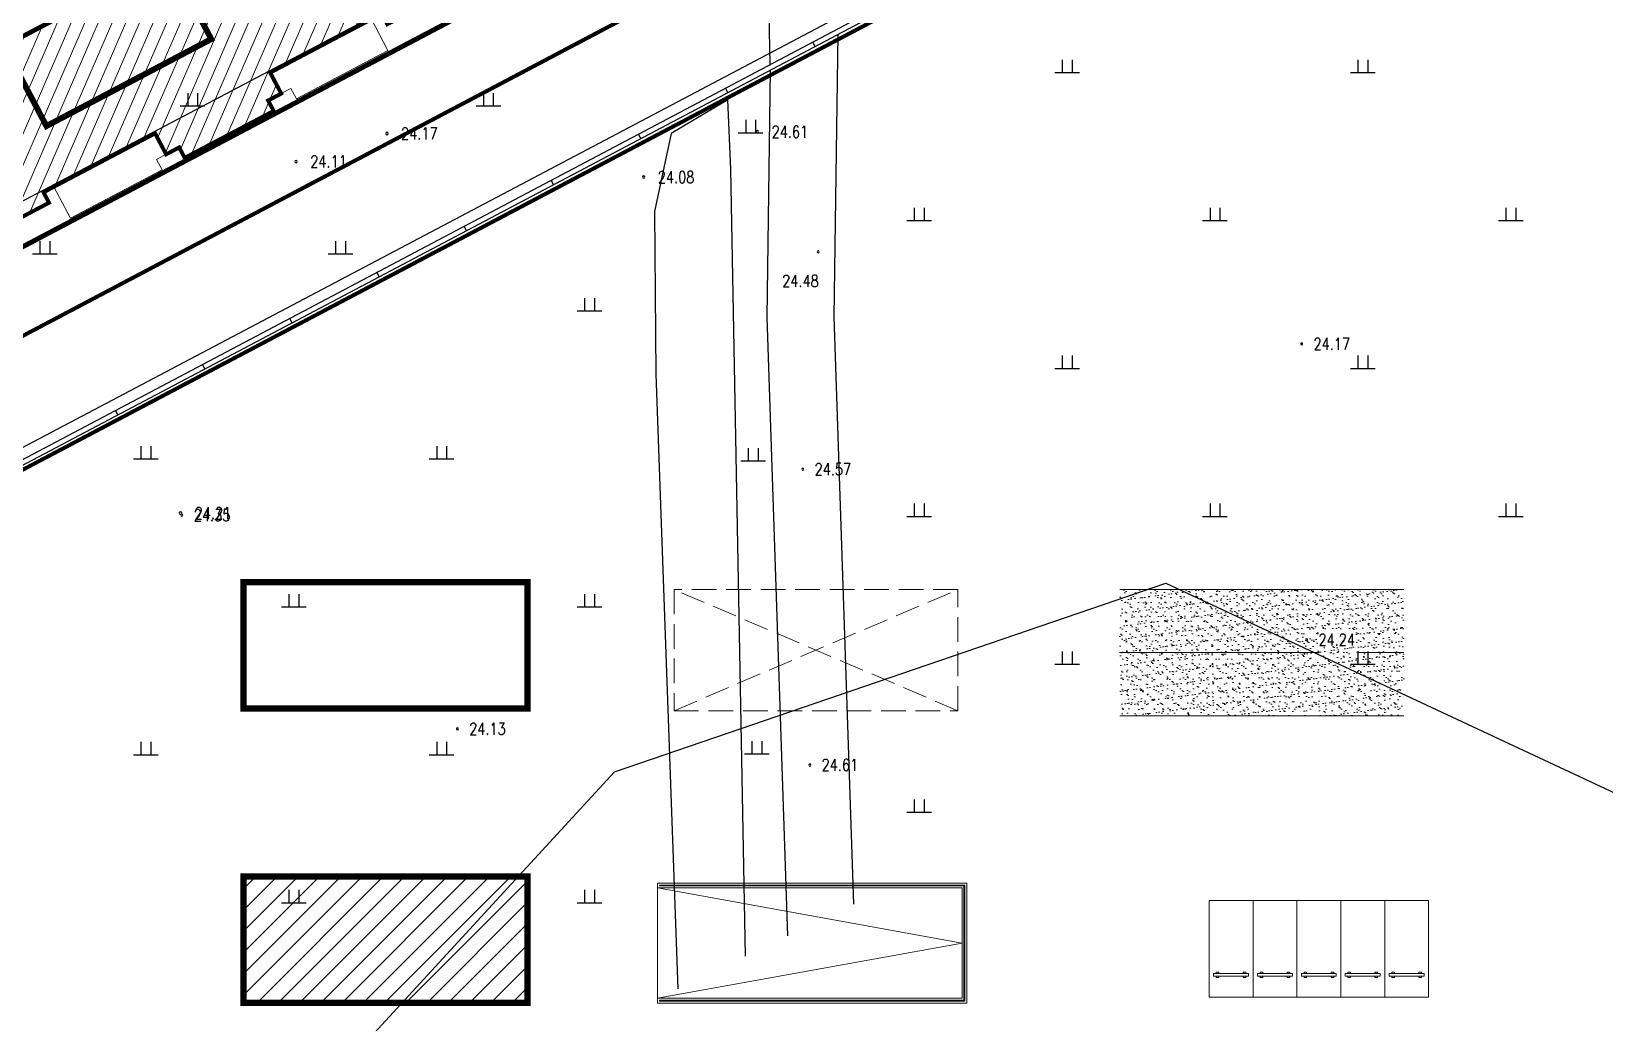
# Model space of a CAD drawing. Extents: x 39519617 to 39520126, y 3727912 to 3728254.
# Drawn here: x 39519972.2 to 39520052, y 3727971.1 to 3728021.4 of the extents above; entities that cross this region are included whole.
import ezdxf
from ezdxf.enums import TextEntityAlignment as Align
from ezdxf.xclip import XClip

# ---------------------------------------------------------------- set-up
doc = ezdxf.new("R2010")
doc.units = 0
doc.header["$LTSCALE"] = 1000
doc.header["$MEASUREMENT"] = 0
doc.header["$XCLIPFRAME"] = 2
for name, pattern in [('ACAD_ISO04W100', [30, 24, -3, 0, -3]), ('ACAD_ISO08W100', [36, 24, -3, 6, -3]), ('DASH', [0.35, 0.25, -0.1]), ('DASHED', [0.75, 0.5, -0.25]), ('DOTE', [2.4200000000000004, 2, -0.2, 0.02, -0.2]), ('X2', [10, 8, -2])]:
    doc.linetypes.add(name, pattern=pattern)
for name, color, linetype, lineweight in [('0-围墙', 144, 'ACAD_ISO08W100', 70), ('0-消防道路', 1, 'DASH', 20), ('302机动车', 252, 'Continuous', 0), ('ROAD', 4, 'Continuous', 18), ('主体定位轮廓', 226, 'Continuous', 18), ('平面-栏杆', 163, 'Continuous', 15), ('平面-看线', 148, 'Continuous', 15), ('新建消防登高面', 146, 'Continuous', 18)]:
    doc.layers.add(name, color=color, linetype=linetype, lineweight=lineweight)
for name, color, linetype in [('0地块辅助线', 62, 'Continuous'), ('ASSIST', 7, 'Continuous'), ('DOTE', 14, 'Continuous'), ('HS-A-停车位（标准）', 9, 'Continuous'), ('HS-A-地库轮廓', 5, 'Continuous'), ('RD-中线', 14, 'Continuous'), ('RD-侧石线', 5, 'Continuous'), ('RD-红线', 7, 'Continuous'), ('STAIR', 3, 'Continuous'), ('temp', 6, 'Continuous'), ('周边道路', 7, 'Continuous'), ('图则-建筑退让线', 1, 'DASHED'), ('金属', 26, 'Continuous')]:
    doc.layers.add(name, color=color, linetype=linetype)
doc.styles.add('HZ', font='rs.shx', dxfattribs={"width": 0.8, "bigfont": 'hztxt.shx'})
doc.linetypes.add('10421', pattern='A,2,[150,AAA.SHX,S=0.5,R=0,X=0,Y=0.5],1e-11', length=2.00000000001)
doc.linetypes.add('FENCELINE2', pattern='A,6.35,-2.54,[132,ltypeshp.shx,S=2.54,R=0,X=-2.54,Y=0],-2.54,25.4', length=36.83)

# ---------------------------------------------------------------- blocks, each defined once
blk = doc.blocks.new('wertjtjyjkyjhk')
at = {"layer": '图则-建筑退让线', "color": 10, "ltscale": 0.005, "const_width": 0.1999999999999999, "flags": 128}
blk.add_lwpolyline([(19.43882194161415, 193.2898440831341), (52.62277943640947, 215.0479787131771), (95.6516452357173, 237.928453642875), (143.6941418349743, 257.387340113055), (189.1112899407744, 270.2553613232449), (205.6731099411845, 123.6090105231851), (8.198406837880611, 19.42573262332007), (-63.05434995889664, 77.936457043048), (-82.90098946541548, 94.23394931294024), (-82.88128596544266, 94.2644423530437), (-82.6274893656373, 94.54704513307661), (-32.78882335871458, 150.0424632732756)], close=True, dxfattribs=at)
at = {"layer": '图则-建筑退让线', "color": 163, "ltscale": 0.005, "const_width": 0.2}
blk.add_lwpolyline([(8.924934037029743, 26.59286598442122), (199.2508245706558, 127.0065599116497), (184.1699164956808, 260.5404193173163), (146.2938575148582, 249.8090116726235), (99.0404100343585, 230.6697176122107), (56.70262688398361, 208.156723880209), (24.1979606449604, 186.8439885284752), (-27.2315161600709, 144.257535408251), (-72.70382408797741, 93.62406255817041), (8.924934037029743, 26.59286598768085)], dxfattribs=at)
blk = doc.blocks.new('用地路网图')
at = {"layer": '0地块辅助线', "color": 62, "ltscale": 2, "flags": 128}
blk.add_lwpolyline([(2168.110188759863, 1794.60511546256), (2263.450524754822, 1840.002182736527), (2304.128424674273, 1850.135767939966), (2319.77634999156, 1859.901801627595), (2331.691246367991, 1879.725921593141), (2338.264560103416, 1910.086969507392), (2360.441737301648, 1934.316168833524), (2431.343842051923, 1964.013811447192), (2450.291059851646, 1984.618427091744), (2478.254484675825, 1994.178840771783), (2509.874496929348, 1979.405124421697), (2533.933207079768, 1947.387937081978), (2560.245562516153, 1935.888298131526), (2679.343511477113, 1971.368070462253), (2853.036832928658, 2023.112030409276), (2940.077976547182, 2027.657648580614)], dxfattribs=at)
at = {"layer": 'RD-中线', "color": 252, "linetype": 'ACAD_ISO04W100', "ltscale": 4, "flags": 128}
blk.add_lwpolyline([(2069.37791056931, 1829.497543207835), (2130.38396268338, 1943.023520648945, -0.2461048066375835), (2514.707300305367, 2203.186082044151), (4875.050427228212, 2469.756065326277)], format="xyb", dxfattribs=at)
at = {"layer": 'RD-侧石线', "ltscale": 2, "flags": 128}
blk.add_lwpolyline([(2098.816822163761, 1856.816959091928), (2141.835275456309, 1936.869868421461, -0.2461048066375833), (2516.166206307709, 2190.268203220796), (2931.026640474796, 2237.121280530002)], format="xyb", dxfattribs=at)
at = {"layer": 'RD-红线', "ltscale": 2, "flags": 128}
blk.add_lwpolyline([(2102.879506394267, 1858.039496141486), (2144.477886095643, 1935.449794830754, -0.2461048066375833), (2516.502876922488, 2187.287154261488), (2929.416053943336, 2233.920314263552)], format="xyb", dxfattribs=at)
blk = doc.blocks.new('sdfgdfgdfgd')
at = {"layer": '周边道路'}
ref = blk.add_blockref('用地路网图', (39518268.28676257, 3727143.201930654), dxfattribs=at)
XClip(ref).set_block_clipping_path([(1831.3204261735082, 1551.0485816798173), (3146.308981910348, 2599.266237251926)])
blk = doc.blocks.new('dfdgsdgdadg')
at = {"layer": 'HS-A-地库轮廓', "linetype": 'DASH', "ltscale": 0.01, "const_width": 299.9999999999993}
blk.add_lwpolyline([(1582663.539604187, -889794.8996772766), (1582663.539604187, -894194.8870449066), (1592113.602920532, -894194.8870544434), (1592113.602615356, -892094.8872718811), (1595063.60269928, -892094.8872642517), (1595063.601417542, -884294.8864479065), (1602055.461746216, -884294.8864440918), (1602055.461746216, -856046.2204208374), (1594165.985099792, -856046.2204303741)], dxfattribs=at)
blk = doc.blocks.new('sdefsdf87dfg54f')
at = {"color": 250, "linetype": 'X2'}
for p, q in [((520646.1369740292, 3728025.719143893), (520644.6901082918, 3728096.486246647)), ((520645.9829845503, 3728012.90060083), (520646.1585826203, 3728025.447827551)), ((520647.0275763273, 3727981.541063071), (520645.9829845503, 3728012.90060083))]:
    blk.add_line(p, q, dxfattribs=at)
at = {"color": 250, "linetype": 'Continuous'}
for p, q in [((520464.7528778687, 3727929.915260547), (520662.5808299929, 3728034.404498851)), ((520464.7224872261, 3727929.616479125), (520662.8489356637, 3728034.263377919)), ((520649.3865724802, 3728012.933452955), (520649.5870537013, 3728027.258685559)), ((520648.4140465409, 3728026.639123848), (520648.2972869352, 3728026.860183105)), ((520643.9928614125, 3728024.30393177), (520643.8761018068, 3728024.524991027)), ((520639.5716762841, 3728021.968739692), (520639.4549166784, 3728022.189798948)), ((520635.1504911482, 3728019.633547613), (520635.03373155, 3728019.85460687)), ((520630.7293060198, 3728017.298355535), (520630.6125464141, 3728017.519414791)), ((520626.3081208915, 3728014.963163456), (520626.1913612857, 3728015.184222713)), ((520621.8869357631, 3728012.627971378), (520621.7701761574, 3728012.849030635)), ((520650.3785539791, 3727983.153320855), (520649.3865724802, 3728012.933452955)), ((520617.4657506272, 3728010.2927793), (520617.348991029, 3728010.513838557)), ((520613.0445654988, 3728007.957587222), (520612.9278058931, 3728008.178646478))]:
    blk.add_line(p, q, dxfattribs=at)
at = {"color": 250, "ltscale": 3}
blk.add_line((520662.3929077536, 3728033.748207841), (520464.9185981527, 3727929.565185111), dxfattribs=at)
at = {"color": 250}
for p, q in [((520660.9467977136, 3728025.959890835), (520660.9467977136, 3728025.309890835)), ((520661.4467977136, 3728025.959890835), (520661.4467977136, 3728025.309890835)), ((520675.9467977136, 3728025.959890835), (520675.9467977136, 3728025.309890835)), ((520676.4467977136, 3728025.959890835), (520676.4467977136, 3728025.309890835)), ((520660.5717977136, 3728025.309890835), (520661.8217977136, 3728025.309890835)), ((520675.5717977136, 3728025.309890835), (520676.8217977136, 3728025.309890835)), ((520616.596142374, 3728024.267307894), (520616.596142374, 3728023.617307894)), ((520617.096142374, 3728024.267307894), (520617.096142374, 3728023.617307894)), ((520631.596142374, 3728024.267307894), (520631.596142374, 3728023.617307894)), ((520632.096142374, 3728024.267307894), (520632.096142374, 3728023.617307894)), ((520616.221142374, 3728023.617307894), (520617.471142374, 3728023.617307894)), ((520631.221142374, 3728023.617307894), (520632.471142374, 3728023.617307894)), ((520644.8948480487, 3728022.910908901), (520644.8948480487, 3728022.260908901)), ((520645.3948480487, 3728022.910908901), (520645.3948480487, 3728022.260908901)), ((520644.5198480487, 3728022.260908901), (520645.7698480487, 3728022.260908901)), ((520653.4467977136, 3728018.459890835), (520653.4467977136, 3728017.809890835)), ((520653.9467977136, 3728018.459890835), (520653.9467977136, 3728017.809890835)), ((520668.4467977136, 3728018.459890835), (520668.4467977136, 3728017.809890835)), ((520668.9467977136, 3728018.459890835), (520668.9467977136, 3728017.809890835)), ((520683.4467977136, 3728018.459890835), (520683.4467977136, 3728017.809890835)), ((520683.9467977136, 3728018.459890835), (520683.9467977136, 3728017.809890835)), ((520653.0717977136, 3728017.809890835), (520654.3217977136, 3728017.809890835)), ((520668.0717977136, 3728017.809890835), (520669.3217977136, 3728017.809890835)), ((520683.0717977136, 3728017.809890835), (520684.3217977136, 3728017.809890835)), ((520608.721142374, 3728016.117307894), (520609.971142374, 3728016.117307894)), ((520609.096142374, 3728016.767307894), (520609.096142374, 3728016.117307894)), ((520609.596142374, 3728016.767307894), (520609.596142374, 3728016.117307894)), ((520623.721142374, 3728016.117307894), (520624.971142374, 3728016.117307894)), ((520624.096142374, 3728016.767307894), (520624.096142374, 3728016.117307894)), ((520624.596142374, 3728016.767307894), (520624.596142374, 3728016.117307894)), ((520636.7250849456, 3728013.872237828), (520636.7250849456, 3728013.222237828)), ((520637.2250849456, 3728013.872237828), (520637.2250849456, 3728013.222237828)), ((520636.3500849456, 3728013.222237828), (520637.6000849456, 3728013.222237828)), ((520660.9467977136, 3728010.959890835), (520660.9467977136, 3728010.309890835)), ((520661.4467977136, 3728010.959890835), (520661.4467977136, 3728010.309890835)), ((520675.9467977136, 3728010.959890835), (520675.9467977136, 3728010.309890835)), ((520676.4467977136, 3728010.959890835), (520676.4467977136, 3728010.309890835)), ((520660.5717977136, 3728010.309890835), (520661.8217977136, 3728010.309890835)), ((520675.5717977136, 3728010.309890835), (520676.8217977136, 3728010.309890835)), ((520613.8500849456, 3728005.722237828), (520615.1000849456, 3728005.722237828)), ((520614.2250849456, 3728006.372237828), (520614.2250849456, 3728005.722237828)), ((520614.7250849456, 3728006.372237828), (520614.7250849456, 3728005.722237828)), ((520628.8500849456, 3728005.722237828), (520630.1000849456, 3728005.722237828)), ((520629.2250849456, 3728006.372237828), (520629.2250849456, 3728005.722237828)), ((520629.7250849456, 3728006.372237828), (520629.7250849456, 3728005.722237828)), ((520645.0233740807, 3728006.273776789), (520645.0233740807, 3728005.623776789)), ((520645.5233740807, 3728006.273776789), (520645.5233740807, 3728005.623776789)), ((520644.6483740807, 3728005.623776789), (520645.8983740807, 3728005.623776789)), ((520653.4467977136, 3728003.459890835), (520653.4467977136, 3728002.809890835)), ((520653.9467977136, 3728003.459890835), (520653.9467977136, 3728002.809890835)), ((520668.4467977136, 3728003.459890835), (520668.4467977136, 3728002.809890835)), ((520668.9467977136, 3728003.459890835), (520668.9467977136, 3728002.809890835)), ((520683.4467977136, 3728003.459890835), (520683.4467977136, 3728002.809890835)), ((520683.9467977136, 3728003.459890835), (520683.9467977136, 3728002.809890835)), ((520653.0717977136, 3728002.809890835), (520654.3217977136, 3728002.809890835)), ((520668.0717977136, 3728002.809890835), (520669.3217977136, 3728002.809890835)), ((520683.0717977136, 3728002.809890835), (520684.3217977136, 3728002.809890835)), ((520621.7250849456, 3727998.872237828), (520621.7250849456, 3727998.222237828)), ((520622.2250849456, 3727998.872237828), (520622.2250849456, 3727998.222237828)), ((520636.7250849456, 3727998.872237828), (520636.7250849456, 3727998.222237828)), ((520637.2250849456, 3727998.872237828), (520637.2250849456, 3727998.222237828)), ((520621.3500849456, 3727998.222237828), (520622.6000849456, 3727998.222237828)), ((520636.3500849456, 3727998.222237828), (520637.6000849456, 3727998.222237828)), ((520660.5717977136, 3727995.309890835), (520661.8217977136, 3727995.309890835)), ((520660.9467977136, 3727995.959890835), (520660.9467977136, 3727995.309890835)), ((520661.4467977136, 3727995.959890835), (520661.4467977136, 3727995.309890835)), ((520675.5717977136, 3727995.309890835), (520676.8217977136, 3727995.309890835)), ((520675.9467977136, 3727995.959890835), (520675.9467977136, 3727995.309890835)), ((520676.4467977136, 3727995.959890835), (520676.4467977136, 3727995.309890835)), ((520614.2250849456, 3727991.372237828), (520614.2250849456, 3727990.722237828)), ((520614.7250849456, 3727991.372237828), (520614.7250849456, 3727990.722237828)), ((520629.2250849456, 3727991.372237828), (520629.2250849456, 3727990.722237828)), ((520629.7250849456, 3727991.372237828), (520629.7250849456, 3727990.722237828)), ((520645.208339572, 3727991.416050634), (520645.208339572, 3727990.766050634)), ((520645.708339572, 3727991.416050634), (520645.708339572, 3727990.766050634)), ((520613.8500849456, 3727990.722237828), (520615.1000849456, 3727990.722237828)), ((520628.8500849456, 3727990.722237828), (520630.1000849456, 3727990.722237828)), ((520644.833339572, 3727990.766050634), (520646.083339572, 3727990.766050634)), ((520653.4467977136, 3727988.459890835), (520653.4467977136, 3727987.809890835)), ((520653.9467977136, 3727988.459890835), (520653.9467977136, 3727987.809890835)), ((520653.0717977136, 3727987.809890835), (520654.3217977136, 3727987.809890835)), ((520621.7250849456, 3727983.872237828), (520621.7250849456, 3727983.222237828)), ((520622.2250849456, 3727983.872237828), (520622.2250849456, 3727983.222237828)), ((520636.7250849456, 3727983.872237828), (520636.7250849456, 3727983.222237828)), ((520637.2250849456, 3727983.872237828), (520637.2250849456, 3727983.222237828)), ((520621.3500849456, 3727983.222237828), (520622.6000849456, 3727983.222237828)), ((520636.3500849456, 3727983.222237828), (520637.6000849456, 3727983.222237828))]:
    blk.add_line(p, q, dxfattribs=at)
at = {"color": 250, "linetype": '10421'}
for p, q in [((520643.9932142049, 3728023.935053563), (520641.1222029701, 3728022.226914283)), ((520644.1463219449, 3728020.416130495), (520643.9932142049, 3728023.935053563)), ((520641.1222029701, 3728022.226914283), (520640.2735343575, 3728018.274714774)), ((520644.8901024982, 3727980.512659071), (520644.1463219449, 3728020.416130495)), ((520640.2735343575, 3728018.274714774), (520640.3351759613, 3728010.018650393)), ((520640.3351759613, 3728010.018650393), (520641.4579370394, 3727978.86133935))]:
    blk.add_line(p, q, dxfattribs=at)
at = {"color": 250, "linetype": 'Continuous'}
for centre, radius, start, end in [((520626.6971483529, 3728022.221832238), 0.05999999999767169, 0, 180), ((520626.6971483529, 3728022.221832238), 0.05999999999767169, 180, 0), ((520645.4911483526, 3728022.308832238), 0.05999999999767169, 0, 180), ((520645.4911483526, 3728022.308832238), 0.05999999999767169, 180, 0), ((520622.0921483561, 3728020.799832238), 0.05999999999767169, 0, 180), ((520622.0921483561, 3728020.799832238), 0.05999999999767169, 180, 0), ((520639.7201483548, 3728020.010832238), 0.05999999999767169, 0, 180), ((520639.7201483548, 3728020.010832238), 0.05999999999767169, 180, 0), ((520648.5661483556, 3728016.222832238), 0.04999999998835847, 0, 180), ((520648.5661483556, 3728016.222832238), 0.04999999998835847, 180, 0), ((520673.0931483507, 3728011.553832238), 0.04999999998835847, 0, 180), ((520673.0931483507, 3728011.553832238), 0.04999999998835847, 180, 0), ((520647.7921483517, 3728005.198832238), 0.04999999998835847, 0, 180), ((520647.7921483517, 3728005.198832238), 0.04999999998835847, 180, 0), ((520616.2311483547, 3728002.975832238), 0.05999999999767169, 0, 180), ((520616.2311483547, 3728002.975832238), 0.05999999999767169, 180, 0), ((520616.3041483536, 3728002.870832238), 0.04999999998835847, 0, 180), ((520616.3041483536, 3728002.870832238), 0.04999999998835847, 180, 0), ((520673.3451483548, 3727996.555832238), 0.04999999998835847, 0, 180), ((520673.3451483548, 3727996.555832238), 0.04999999998835847, 180, 0), ((520630.2721483558, 3727992.038832238), 0.04999999998835847, 0, 180), ((520630.2721483558, 3727992.038832238), 0.04999999998835847, 180, 0), ((520648.1451483518, 3727990.202832238), 0.04999999998835847, 0, 180), ((520648.1451483518, 3727990.202832238), 0.04999999998835847, 180, 0)]:
    blk.add_arc(centre, radius, start, end, dxfattribs=at)
at = {"color": 250, "linetype": 'Continuous', "style": 'HZ', "width": 0.8}
for s, p in [('24.17', (520627.4171483517, 3728022.221832238)), ('24.61', (520646.2111483514, 3728022.308832238)), ('24.11', (520622.8121483549, 3728020.799832238)), ('24.08', (520640.4401483536, 3728020.010832238)), ('24.48', (520646.7467532903, 3728014.746526421)), ('24.17', (520673.6931483522, 3728011.553832238)), ('24.57', (520648.3921483532, 3728005.198832238)), ('24.21', (520616.9511483535, 3728002.975832238)), ('24.35', (520616.9041483551, 3728002.870832238)), ('24.24', (520673.9451483563, 3727996.555832238)), ('24.13', (520630.8721483499, 3727992.038832238)), ('24.61', (520648.7451483533, 3727990.202832238))]:
    blk.add_text(s, height=0.6, dxfattribs=at).set_placement(p, align=Align.MIDDLE_LEFT)
blk = doc.blocks.new('A$C787F6C08')
h = blk.add_hatch()
h.set_pattern_fill('ANSI32', color=246, scale=12, angle=135)
h.set_pattern_definition([(180, (0, 0), (-3.552713678800501e-15, -57.15000000000001), []), (180, (-19.05000822845492, 19.05000822845492), (-3.552713678800501e-15, -57.15000000000001), [])])
h.paths.add_polyline_path([(49.99999999988358, -1649.893516002252), (250, -1649.893516002252), (250, -50), (50, -50)])
at = {"color": 246}
for points in [[(0, 0), (300, 0), (300, -1699.893516002252), (0, -1699.893516002252)], [(50, -50), (250, -50), (250, -1649.893516002252), (50, -1649.893516002252)]]:
    blk.add_lwpolyline(points, close=True, dxfattribs=at)
blk = doc.blocks.new('FDSFGHFVD')
at = {"layer": '主体定位轮廓'}
h = blk.add_hatch(dxfattribs=at)
h.set_pattern_fill('ANSI31', color=256, scale=400, angle=-6.260759848623182, style=0)
h.set_pattern_definition([(38.73924015137682, (-80592.83924867306, -26933.4651971549), (-397.3683968469137, 495.3012792102537), [])])
h.paths.add_polyline_path([(431993.5529036926, 601937.142919145), (448193.5528950912, 601937.142919416), (448193.5529146944, 603737.1429269029), (450293.5537817262, 603737.1457040492), (450293.5494656177, 605637.1408822185), (449993.5511367205, 605637.1408820797), (449993.549982301, 608337.1416190611), (456593.5522566015, 608337.1416221153), (456593.5508443583, 605637.141569899), (454893.5518939293, 605637.1424590887), (454893.5518926401, 603737.1429299111), (456993.552906353, 603737.141732597), (456993.5529096462, 601937.1429222848), (465193.5529085869, 601937.1429221333), (465193.5529078816, 593837.1429221709), (462293.5528723178, 593837.1429315091), (462293.5529093246, 594437.1423135963), (455893.5529091228, 594437.142929899), (455893.5412314096, 593237.1348678095), (455143.5532043478, 593237.1348678095), (455143.5529090546, 592637.1429228176), (450043.5529031431, 592637.1424084159), (450043.5529031432, 593237.1348669208), (449293.5645784768, 593237.1348669209), (449293.5528986469, 594437.142929899), (442893.5528984418, 594437.142930018), (442893.5528985917, 593837.1429204177), (437293.5529001922, 593837.142923946), (437293.5529003422, 594437.142930018), (430893.552900137, 594437.142929899), (430893.5412203071, 593237.1348669209), (430143.5528956408, 593237.1348669208), (430143.5528956408, 592637.1424084159), (425043.5528897294, 592637.1429228176), (425043.5525944361, 593237.1348678095), (424293.5645673743, 593237.1348678095), (424293.5528896612, 594437.142929899), (417893.5528894594, 594437.1423135963), (417893.5529264661, 593837.1429315091), (414993.5528909024, 593837.1429221709), (414993.552890197, 601937.1429221333), (423193.5528891377, 601937.1429222848), (423193.5528924309, 603737.141732597), (425293.5539061438, 603737.1429299111), (425293.5539048546, 605637.1424590887), (423593.5549544257, 605637.141569899), (423593.5535421824, 608337.1416221153), (430193.555816483, 608337.1416190611), (430193.5546620635, 605637.1408820797), (429893.5563331662, 605637.1408822185), (429893.5520170577, 603737.1457040492), (431993.5528840895, 603737.1429269029)])
at = {"layer": 'DOTE'}
blk.add_lwpolyline([(415093.5528893771, 601837.1429291533), (465093.5529074317, 601837.1429289181), (465093.5529074317, 594537.1423107495), (415093.5528893771, 594537.1423109847)], close=True, dxfattribs=at)
at = {"layer": 'STAIR'}
blk.add_line((430193.5552778596, 607077.3884767002), (434913.2994060131, 607077.388476676), dxfattribs=at)
blk.add_lwpolyline([(434913.2994060143, 607337.3884766984), (436413.2994060143, 607337.3884766984), (436413.2994060143, 605637.38847667), (434913.2994060143, 605637.38847667)], close=True, dxfattribs=at)
at = {"layer": '主体定位轮廓', "const_width": 200}
for points in [[(431993.5529036926, 601937.142926163), (448193.5528950913, 601937.142926434), (448193.5529146944, 603737.142933921), (450293.5537817262, 603737.1457110672), (450293.5494656177, 605637.1408892366), (449993.5511367204, 605637.1408890978), (449993.549982301, 608337.1416260792), (456593.5522566015, 608337.1416291334), (456593.5508443583, 605637.1415769171), (454893.5518939293, 605637.1424661068), (454893.5518926401, 603737.1429369292), (456993.552906353, 603737.1417396151), (456993.5529096462, 601937.1429293029), (465193.5529085869, 601937.1429291514), (465193.5529078816, 593837.142929189), (462293.5528723178, 593837.1429385272), (462293.5529093246, 594437.1423206144), (455893.5529091228, 594437.1429369171), (455893.5412314096, 593237.1348748276), (455143.5532043478, 593237.1348748276), (455143.5529090545, 592637.1429298357), (450043.5529031431, 592637.142415434), (450043.5529031432, 593237.1348739389), (449293.5645784768, 593237.134873939), (449293.5528986469, 594437.1429369171), (442893.5528984418, 594437.1429370361), (442893.5528985917, 593837.1429274358), (437293.5529001922, 593837.1429309641), (437293.5529003422, 594437.1429370361), (430893.552900137, 594437.1429369171), (430893.5412203071, 593237.134873939), (430143.5528956408, 593237.1348739389), (430143.5528956408, 592637.142415434), (425043.5528897294, 592637.1429298357), (425043.5525944361, 593237.1348748276), (424293.5645673743, 593237.1348748276), (424293.5528896612, 594437.1429369171), (417893.5528894594, 594437.1423206144), (417893.5529264661, 593837.1429385272), (414993.5528909024, 593837.142929189), (414993.552890197, 601937.1429291514), (423193.5528891377, 601937.1429293029), (423193.5528924309, 603737.1417396151), (425293.5539061438, 603737.1429369292), (425293.5539048546, 605637.1424661068), (423593.5549544257, 605637.1415769171), (423593.5535421824, 608337.1416291334), (430193.555816483, 608337.1416260792), (430193.5546620635, 605637.1408890978), (429893.5563331662, 605637.1408892366), (429893.5520170577, 603737.1457110672), (431993.5528840895, 603737.142933921)], [(425293.5539041956, 605387.1418907301), (429893.5557644684, 605387.1590745803), (429893.5520162291, 603737.1457110672), (431993.5528832609, 603737.142933921), (431993.552902864, 601937.142926163), (448193.5528942627, 601937.142926434), (448193.5529138657, 603737.142933921), (450293.5537808976, 603737.1457110672), (450293.5500326583, 605387.1590745803), (454893.551892931, 605387.1418907301), (454893.5518918115, 603737.1429369292), (456993.5529055244, 603737.1417396151), (456993.5529088176, 601937.1429293029), (465193.5529077583, 601937.1429291514), (465193.5529070529, 593837.142929189), (462293.5528714892, 593837.1429385272), (462293.5529084959, 594437.1423206144), (455893.5529082941, 594437.1429369171), (455893.541230581, 593237.1348748276), (455143.5532035192, 593237.1348748276), (455143.5529082259, 592637.1429298357), (450043.5529023145, 592637.142415434), (450043.5529023145, 593237.1348739389), (449293.5645776482, 593237.134873939), (449293.5528978183, 594437.1429369171), (442893.5528976131, 594437.1429370361), (442893.5528977631, 593837.1429274358), (437293.5528993636, 593837.1429309641), (437293.5528995135, 594437.1429370361), (430893.5528993084, 594437.1429369171), (430893.5412194785, 593237.134873939), (430143.5528948122, 593237.1348739389), (430143.5528948122, 592637.142415434), (425043.5528889008, 592637.1429298357), (425043.5525936075, 593237.1348748276), (424293.5645665457, 593237.1348748276), (424293.5528888325, 594437.1429369171), (417893.5528886308, 594437.1423206144), (417893.5529256375, 593837.1429385272), (414993.5528900737, 593837.142929189), (414993.5528893684, 601937.1429291514), (423193.5528883091, 601937.1429293029), (423193.5528916023, 603737.1417396151), (425293.5539053152, 603737.1429369292)]]:
    blk.add_lwpolyline(points, close=True, dxfattribs=at)
at = {"layer": '主体定位轮廓', "color": 251, "true_color": 0x636466}
blk.add_lwpolyline([(425293.5539041956, 605387.1418907301), (429893.5557644684, 605387.1590745803), (429893.5520162291, 603737.1457110672), (431993.5528832609, 603737.142933921), (431993.552902864, 601937.142926163), (448193.5528942627, 601937.142926434), (448193.5529138657, 603737.142933921), (450293.5537808976, 603737.1457110672), (450293.5500326583, 605387.1590745803), (454893.551892931, 605387.1418907301), (454893.5518918115, 603737.1429369292), (456993.5529055244, 603737.1417396151), (456993.5529088176, 601937.1429293029), (465193.5529077583, 601937.1429291514), (465193.5529070529, 593837.142929189), (462293.5528714892, 593837.1429385272), (462293.5529084959, 594437.1423206144), (455893.5529082941, 594437.1429369171), (455893.541230581, 593237.1348748276), (455143.5532035192, 593237.1348748276), (455143.5529082259, 592637.1429298357), (450043.5529023145, 592637.142415434), (450043.5529023145, 593237.1348739389), (449293.5645776482, 593237.134873939), (449293.5528978183, 594437.1429369171), (442893.5528976131, 594437.1429370361), (442893.5528977631, 593837.1429274358), (437293.5528993636, 593837.1429309641), (437293.5528995135, 594437.1429370361), (430893.5528993084, 594437.1429369171), (430893.5412194785, 593237.134873939), (430143.5528948122, 593237.1348739389), (430143.5528948122, 592637.142415434), (425043.5528889008, 592637.1429298357), (425043.5525936075, 593237.1348748276), (424293.5645665457, 593237.1348748276), (424293.5528888325, 594437.1429369171), (417893.5528886308, 594437.1423206144), (417893.5529256375, 593837.1429385272), (414993.5528900737, 593837.142929189), (414993.5528893684, 601937.1429291514), (423193.5528883091, 601937.1429293029), (423193.5528916023, 603737.1417396151), (425293.5539053152, 603737.1429369292)], close=True, dxfattribs=at)
at = {"layer": '主体定位轮廓', "color": 5}
for points in [[(416793.5528925844, 602937.1429292368), (423193.5528891377, 602937.1429292368), (423193.5528891377, 601937.1429293029), (416793.5528925844, 601937.1429293029)], [(438393.5528911287, 602937.1429292368), (431993.5528945753, 602937.1429292368), (431993.5528945753, 601937.1429293029), (438393.5528911287, 601937.1429293029)], [(441793.5529076552, 602937.1429292368), (448193.5529042086, 602937.1429292368), (448193.5529042086, 601937.1429293029), (441793.5529076552, 601937.1429293029)], [(463393.5529061996, 602937.1429292368), (456993.5529096462, 602937.1429292368), (456993.5529096462, 601937.1429293029), (463393.5529061996, 601937.1429293029)], [(418493.5528902853, 594437.1423206128), (418493.5528741823, 592637.1429309435), (423743.5528897241, 592637.1429290761), (423743.5528897734, 593237.1429291914), (424293.5645672439, 593237.1482815542), (424293.5645672662, 594437.142936916)], [(436693.5528934278, 594437.1423206128), (436693.5529095307, 592637.1429309435), (431443.5528939889, 592637.1429290761), (431443.5528939397, 593237.1429291914), (430893.5412164692, 593237.1482815542), (430893.5412164468, 594437.142936916)], [(443493.5529053562, 594437.1423206128), (443493.5528892532, 592637.1429309435), (448743.552904795, 592637.1429290761), (448743.5529048443, 593237.1429291914), (449293.5645823147, 593237.1482815542), (449293.5645823371, 594437.142936916)], [(461693.5529084987, 594437.1423206128), (461693.5529246016, 592637.1429309435), (456443.5529090598, 592637.1429290761), (456443.5529090106, 593237.1429291914), (455893.5412315401, 593237.1482815542), (455893.5412315177, 594437.142936916)]]:
    blk.add_lwpolyline(points, close=True, dxfattribs=at)
at = {"layer": '平面-栏杆'}
for p, q in [((434913.2994060142, 607207.3884767457), (430193.5553334428, 607207.3884767526)), ((434913.2994060144, 607267.3884767457), (430193.5553590965, 607267.3884767529)), ((434913.2994060144, 605767.388476714), (430193.5547177526, 605767.3884767964)), ((434913.2994060142, 605707.388476714), (430193.5546920988, 605707.3884767966))]:
    blk.add_line(p, q, dxfattribs=at)
at = {"layer": '平面-看线'}
for p, q in [((434913.2994060131, 607137.3884766984), (430193.5553035134, 607137.3884766987)), ((434913.2994060143, 607337.3884766984), (430193.5553890259, 607337.3884766984)), ((434913.2994060143, 605837.3884766668), (430193.5547476819, 605837.3884767588)), ((434913.2994060131, 605637.3884766668), (430193.5546621694, 605637.3884767642))]:
    blk.add_line(p, q, dxfattribs=at)
blk.add_blockref('A$C787F6C08', (436413.2994060143, 607337.3884766984))
blk = doc.blocks.new('dfdfrfd')
at = {"color": 251, "ltscale": 2, "true_color": 0x636466}
for p, q in [((1.00033491011709, 0.9950488433241844), (1.000334909185767, -0.9949511513113976)), ((1.00033491011709, 0.9950488433241844), (1.150334910489619, 0.9950488433241844)), ((1.150334910489619, 0.9950488433241844), (1.150334909558296, -0.9949511513113976)), ((1.000334909185767, 0.8450488522648811), (0.9203349109739065, 0.8450488448143005)), ((0.9203349109739065, 0.8450488448143005), (0.9203349100425839, 0.6950488463044167)), ((1.000334909185767, 0.6950488463044167), (0.9203349100425839, 0.6950488463044167)), ((1.150334910489619, 0.8450488448143005), (1.23033491242677, 0.8450488373637199)), ((1.150334909558296, 0.6950488463044167), (1.230334910564125, 0.6950488388538361)), ((1.23033491242677, 0.8450488373637199), (1.230334910564125, 0.6950488388538361)), ((0.9203349119052291, -0.6949511617422104), (0.9203349100425839, -0.8449511528015137)), ((1.000334911048412, -0.6949511542916298), (0.9203349119052291, -0.6949511617422104)), ((1.000334911979735, -0.8449511528015137), (0.9203349100425839, -0.8449511528015137)), ((1.150334912352264, -0.6949511542916298), (1.230334908701479, -0.6949511468410492)), ((1.150334909558296, -0.8449511528015137), (1.230334911495447, -0.8449511602520943)), ((1.230334908701479, -0.6949511468410492), (1.230334911495447, -0.8449511602520943)), ((1.150334909558296, -0.9949511513113976), (1.000334909185767, -0.9949511513113976))]:
    blk.add_line(p, q, dxfattribs=at)
blk.add_lwpolyline([(5.300000000745058, -1.25), (5.299999998882413, 1.25), (-0.1999999992549419, 1.25), (-0.2000000001862645, -1.25)], close=True, dxfattribs=at)

msp = doc.modelspace()

# ---------------------------------------------------------------- hatches: boundary and pattern name
at = {"layer": '0-消防道路'}
h = msp.add_hatch(dxfattribs=at)
h.set_pattern_fill('碎沙', color=18, scale=0.7, angle=-0.002501399435103358)
h.set_pattern_definition([(37.49749860050145, (39519705.77064402, 3727911.96227404), (-0.05592631208246285, 1.712948773896889), [0, -1.35128, 0, -1.5113, 0, -1.444625]), (7.4974986005014, (39519705.77064402, 3727911.96227404), (1.573441021649287, 2.508819161631473), [0, -0.72898, 0, -1.21793, 0, -0.4667249999999999]), (327.4974986005014, (39519704.67717402, 3727911.962321778), (2.768473512811166, 0.004909281312153268), [0, -0.4445, 0, -1.6002, 0, -2.08915]), (317.4974986005014, (39519704.67717402, 3727911.962321778), (2.672481645108078, 0.7801359578563366), [0, -0.22225, 0, -1.04902, 0, -1.20015])])
edge = h.paths.add_edge_path()
edge.add_line((39520038.81489775, 3728109.652203336), (39520041.17186848, 3728088.784890737))
edge.add_arc((39520038.19082087, 3728088.448208139), 3, 6.44373905982185, 96.44375991106077)
edge.add_line((39520037.85413718, 3728091.429255622), (39520022.81045352, 3728089.73020084))
edge.add_arc((39520023.8205046, 3728080.787058391), 9, 96.44375991106077, 207.8153875920812)
edge.add_line((39520015.8604034, 3728076.587440677), (39520016.82698449, 3728074.755349331))
edge.add_arc((39520005.32906055, 3728068.689234842), 13, -62.184864157676884, 27.815387686478516, ccw=False)
edge.add_line((39520011.39512452, 3728057.191284248), (39519960.50233074, 3728030.341373883))
edge.add_arc((39519964.7019135, 3728022.38125424), 9, 117.815135842323, 129.8151358970761)
edge.add_line((39519958.93909977, 3728029.294283828), (39519945.93750054, 3728018.45593959))
edge.add_arc((39519937.61343628, 3728028.441426768), 13, 297.81513584232306, 309.815135897076, ccw=False)
edge.add_line((39519943.67950026, 3728016.943476173), (39519886.77658365, 3727986.922758176))
edge.add_arc((39519880.71051969, 3727998.420708776), 13, 285.8151360116442, 297.81513584232306, ccw=False)
edge.add_line((39519884.25346725, 3727985.912810369), (39519867.9675637, 3727981.299717054))
edge.add_arc((39519870.42037355, 3727972.640402774), 9, 105.8151360116442, 117.815135842323)
edge.add_line((39519866.2207908, 3727980.600522418), (39519809.99683494, 3727950.938009063))
edge.add_arc((39519803.93077096, 3727962.435959656), 13, 230.608325986646, 297.81513584232306, ccw=False)
edge.add_line((39519795.68073415, 3727952.389224243), (39519734.62350796, 3728002.527338067))
edge.add_arc((39519732.08503509, 3727999.436034867), 3.999999999999999, 50.60832602052098, 143.0157020310274)
edge.add_line((39519728.88983346, 3728001.842419398), (39519743.00570739, 3728019.710876734))
edge.add_line((39519743.00570739, 3728019.710876734), (39519740.72190309, 3728016.919944638))
edge.add_arc((39519743.81756137, 3728014.386784589), 4.000000001981216, 140.706727084934, 230.6083259295717)
edge.add_line((39519741.2790885, 3728011.295481383), (39519747.5658338, 3728006.13302033))
edge.add_arc((39519753.27739777, 3728013.088452531), 9.000000004535506, 230.6083258136865, 318.0742514885774)
edge.add_line((39519759.97349992, 3728007.074949718), (39519794.5158866, 3728045.538280788))
edge.add_arc((39519803.44402285, 3728037.520276924), 12.00000011098791, 129.6269422619046, 138.0742514687191, ccw=False)
edge.add_line((39519795.79058792, 3728046.762838076), (39519817.09829322, 3728064.406988293))
edge.add_line((39519817.09829322, 3728064.406988296), (39519820.92501061, 3728059.78570783))
edge.add_line((39519820.92501065, 3728059.785707778), (39519799.61730536, 3728042.141557562))
edge.add_arc((39519803.44402282, 3728037.520276988), 6.000000056516907, 129.6269422619046, 138.0742509452853)
edge.add_line((39519798.9799547, 3728041.52927892), (39519787.82733016, 3728029.110707674))
edge.add_arc((39519788.57134151, 3728028.442540699), 1, 138.0742514885688, 297.8153868291467)
edge.add_line((39519789.03796569, 3728027.558085003), (39519876.20692353, 3728073.546984192))
edge.add_arc((39519872.00758757, 3728081.507234031), 9, 297.8133595595882, 387.8347193564533)
edge.add_line((39519879.96627136, 3728085.709537265), (39519876.06565953, 3728093.096851868))
edge.add_arc((39519887.55385052, 3728099.181378776), 13, 117.83416001844051, 207.9071781848576, ccw=False)
edge.add_line((39519881.48396919, 3728110.677314606), (39519952.47187445, 3728148.159982857))
edge.add_line((39519952.47187445, 3728148.159982857), (39519967.39462375, 3728156.032978431))
edge.add_arc((39519971.59424142, 3728148.072877215), 9, 105.81832213477321, 117.815387306319, ccw=False)
edge.add_line((39519969.14094998, 3728156.73205507), (39520009.56138315, 3728168.183846902))
edge.add_line((39520009.56138315, 3728168.183846903), (39520015.7854716, 3728113.089111998))
edge.add_arc((39520024.72858486, 3728114.099421386), 9, 186.4454148781413, 276.4437599110608)
edge.add_line((39520025.73863595, 3728105.156278941), (39520036.17053396, 3728106.334472169))
edge.add_arc((39520035.83385026, 3728109.315519647), 3, 276.4437599110608, 366.4437600316482)
edge = h.paths.add_edge_path(flags=16)
edge.add_arc((39519891.46560473, 3728091.772961766), 9.000000000970338, 207.8329672574628, 297.8193171247055)
edge.add_line((39519895.66576836, 3728083.813148607), (39519923.2776117, 3728098.380700071))
edge.add_arc((39519919.07799406, 3728106.340801313), 9.000000002137611, 297.8153870052521, 302.5786502813544)
edge.add_line((39519923.92410554, 3728098.756923439), (39519928.36710604, 3728101.596008685))
edge.add_arc((39519933.21321754, 3728094.012130828), 9.000000000728894, 117.8153872786331, 122.5786504571343, ccw=False)
edge.add_line((39519929.01359987, 3728101.972232049), (39519981.2542012, 3728129.533508421))
edge.add_arc((39519988.25356391, 3728116.26667302), 15, 6.443770410397406, 117.81538699187789, ccw=False)
edge.add_line((39520003.15880102, 3728117.950094167), (39520004.8699514, 3728102.799338736))
edge.add_arc((39520013.81309366, 3728103.809391418), 9, 186.4437704884951, 276.4437603412384)
edge.add_line((39520014.82314475, 3728094.866248975), (39520036.19197503, 3728097.279674717))
edge.add_arc((39520036.07974715, 3728098.273357213), 0.9999999946275232, 276.443759480883, 366.4437603232813)
edge.add_line((39520037.07342963, 3728098.385585113), (39520036.96120173, 3728099.37926761))
edge.add_arc((39520035.96751923, 3728099.267039703), 0.999999999911265, 6.443760323281284, 96.44375991106077)
edge.add_line((39520035.85529134, 3728100.2607222), (39520020.44855553, 3728098.520663792))
edge.add_arc((39520019.43850445, 3728107.463806237), 9, 186.443770382447, 276.44375991106074, ccw=False)
edge.add_line((39520010.49536218, 3728106.45375357), (39520006.42354011, 3728142.506214258))
edge.add_arc((39520003.44249268, 3728142.169530034), 2.99999999746808, 6.443770382447002, 27.81538742690118)
edge.add_line((39520006.09585976, 3728143.569402589), (39519999.24492052, 3728156.554910831))
edge.add_arc((39519996.59155344, 3728155.155038279), 3, 27.81538735610627, 105.8183225745893)
edge.add_line((39519995.77378964, 3728158.041430899), (39519970.77647796, 3728150.959270013))
edge.add_arc((39519971.59424177, 3728148.072877396), 3, 105.8183225745893, 117.815387306319)
edge.add_line((39519970.19436921, 3728150.726244473), (39519955.27160841, 3728142.853242835))
edge.add_line((39519955.27160841, 3728142.853242836), (39519954.33836015, 3728144.62215401))
edge.add_line((39519954.33836015, 3728144.62215401), (39519883.35154729, 3728107.140062558))
edge.add_arc((39519887.55385052, 3728099.181378776), 9, 117.8347193328523, 207.8362323024877)
edge.add_line((39519879.59527771, 3728094.978865386), (39519883.50679244, 3728087.570901908))
edge = h.paths.add_edge_path(flags=16)
edge.add_arc((39519743.17392093, 3728003.269746217), 1.000000001989203, 50.60832598664593, 140.6083259115443)
edge.add_line((39519742.40109513, 3728003.904364434), (39519741.76647693, 3728003.131538647))
edge.add_arc((39519742.53930273, 3728002.496920427), 1.00000000318312, 140.6083258909287, 230.6083255720895)
edge.add_line((39519741.90468451, 3728001.724094626), (39519749.00509585, 3727995.893478731))
edge.add_arc((39519749.63971405, 3727996.666304536), 1.000000004648872, 230.6083265366824, 320.6083258909287)
edge.add_line((39519750.41253986, 3727996.031686316), (39519751.04715808, 3727996.804512124))
edge.add_arc((39519750.27433228, 3727997.439130338), 0.9999999980949469, 320.608325870313, 410.6083259866459)
edge.add_line((39519750.90895049, 3727998.211956139), (39519743.80853915, 3728004.042572019))
edge = h.paths.add_edge_path(flags=16)
edge.add_line((39519935.97561134, 3728094.280832634), (39519940.30927918, 3728096.567180086))
edge.add_line((39519786.68109596, 3727964.955231125), (39519798.21920701, 3727955.480527446))
edge.add_line((39519942.77750128, 3728070.159686427), (39519959.04941939, 3728074.768818268))
edge.add_line((39519943.86133648, 3728066.30931707), (39519960.14825076, 3728070.922696675))
edge.add_arc((39519946.32044887, 3728057.651788024), 13, 105.8151360116442, 117.815135842323)
edge.add_line((39519839.65044463, 3728015.746249054), (39519826.64518891, 3728004.904856715))
edge.add_arc((39519820.8815805, 3728011.817223835), 13, 297.8179569274766, 309.815135897076)
edge.add_line((39519842.2116951, 3728012.673791403), (39519829.20564476, 3728001.831736648))
edge.add_arc((39519847.97450887, 3728005.760761869), 13, 117.815135842323, 129.8151358970761)
edge.add_arc((39519937.61343624, 3728028.441426748), 9, 297.8151358423231, 309.815135897076)
edge.add_line((39519956.37784922, 3728032.366741415), (39519943.37624995, 3728021.528397154))
edge.add_line((39519866.87742598, 3727985.148301184), (39519883.16332954, 3727989.761394497))
edge.add_arc((39519989.9733072, 3728101.039834853), 8.99999999819926, 297.815387306319, 366.4437700377914)
edge.add_arc((39519942.47367468, 3728098.893866354), 3, 117.8143254150655, 207.8153870625184)
edge.add_arc((39519988.25409118, 3728116.262004805), 9, 6.443770382447002, 117.8143254150655)
edge.add_line((39519997.19723344, 3728117.272057473), (39519998.91644947, 3728102.049887483))
edge.add_arc((39519803.93077096, 3727962.435959656), 9, 230.608325986646, 297.8151358423231)
edge.add_arc((39519792.3926599, 3727971.910663341), 9, 117.8179569274765, 230.608325986646)
edge.add_line((39519760.41091441, 3727986.52740914), (39519768.23884511, 3727980.099379159))
edge.add_line((39519777.79091145, 3728017.101692793), (39519772.68252867, 3728014.406715609))
edge.add_arc((39519776.88199881, 3728006.446536543), 9.000000008579233, 117.8143253090408, 138.074251381894)
edge.add_line((39519770.18589666, 3728012.460039372), (39519758.91835874, 3727999.913510799))
edge.add_arc((39519765.61446089, 3727993.900007995), 8.9999999927694, 138.0742515009973, 230.6083260092271)
edge.add_line((39519759.90289695, 3727986.944575782), (39519760.41091441, 3727986.52740914))
edge.add_line((39519930.73342874, 3728097.788010129), (39519777.57175397, 3728016.982159763))
edge.add_arc((39519932.13325211, 3728095.134617111), 2.999999998342619, 27.81538742690118, 117.8143254150655)
edge.add_line((39519935.97561134, 3728094.280832634), (39519934.78661919, 3728096.534489674))
edge.add_line((39519941.07385131, 3728101.547259375), (39519984.05462104, 3728124.222183858))
edge.add_line((39519940.30927918, 3728096.567180087), (39519939.8203076, 3728097.493993804))
edge.add_line((39519841.9084449, 3728017.258712462), (39519940.25438489, 3728069.149738617))
edge.add_arc((39519773.95040906, 3727987.05481137), 9, 230.608325986646, 297.8178189282925)
edge.add_arc((39519847.97450881, 3728005.760761816), 9, 117.8178189282926, 129.8151358970761)
edge.add_line((39519843.77455331, 3728013.720684795), (39519904.18903122, 3728045.597641324))
edge.add_arc((39519820.88237519, 3728011.817886306), 9, 297.8178189282925, 309.815135897076)
edge.add_line((39519778.15023648, 3727979.094820815), (39519825.08233068, 3728003.857963328))
edge.add_line((39519960.45321564, 3728120.816788136), (39519960.45336945, 3728120.816869284))
edge.add_line((39519960.45320824, 3728120.816804852), (39519960.45336206, 3728120.816886006))
edge.add_arc((39520005.32906053, 3728068.689234832), 9, 297.8151358423231, 387.8153873561062)
edge.add_line((39520013.28916175, 3728072.888852493), (39520006.90102834, 3728084.997142523))
edge.add_arc((39519964.70191348, 3728022.38125423), 13, 117.815135842323, 129.8151358970761)
edge.add_line((39519958.6358495, 3728033.879204823), (39520009.52864328, 3728060.729115188))
edge.add_arc((39519870.42037357, 3727972.640402778), 13, 105.8151360116442, 117.815135842323)
edge.add_line((39519808.13035372, 3727954.475840019), (39519864.35430959, 3727984.138353371))
edge.add_arc((39519880.71051969, 3727998.420708779), 9, 285.8151360116443, 297.8151358423231)
edge.add_line((39519884.91010243, 3727990.46058913), (39519941.81301899, 3728020.481307099))
edge.add_line((39519826.94821056, 3728000.319571909), (39519788.19255173, 3727979.87050576))
edge.add_arc((39519956.60530318, 3728083.430595081), 13, 285.8151360116443, 297.8179569274766)
edge.add_line((39519994.70144672, 3728088.83302072), (39519962.67193325, 3728071.932943158))
edge.add_arc((39519998.90113147, 3728080.872954885), 9.000000001834868, 27.81538742690118, 117.8179569274765)
edge.add_arc((39519946.31414635, 3728057.650002788), 9, 105.8151360116442, 117.819639091003)
edge.add_line((39519942.11393798, 3728065.60979234), (39519904.18903123, 3728045.597641324))
edge.add_arc((39519956.59660952, 3728083.428132544), 9, 285.8151360116443, 297.819639091003)
edge.add_line((39519994.24879599, 3728093.120226551), (39519960.79681789, 3728075.468342996))
edge.add_line((39519961.386464, 3728119.047876749), (39519961.38661782, 3728119.047957901))
edge.add_line((39519961.3864566, 3728119.04789347), (39519961.38661042, 3728119.047974622))
h = msp.add_hatch(dxfattribs=at)
h.set_pattern_fill('碎沙', color=152, scale=0.1999999999999998, angle=-0.002501399435103358)
h.set_pattern_definition([(37.4974986005649, (7902306.159319818, 746149.3554590903), (-0.01597894630981737, 0.489413935399093), [0, -0.3860799999999993, 0, -0.4317999999999991, 0, -0.4127499999999991]), (7.497498600564907, (7902306.159319818, 746149.3554590903), (0.4495545776132874, 0.716805474752347), [0, -0.2082799999999997, 0, -0.3479799999999995, 0, -0.1333499999999998]), (327.4974986005649, (7902305.846899822, 746149.3554727295), (0.7909924322317594, 0.001402651804348799), [0, -0.1269999999999999, 0, -0.4571999999999996, 0, -0.5968999999999995]), (317.4974986005649, (7902305.846899822, 746149.3554727295), (0.7635661843163459, 0.2228959879597992), [0, -0.06349999999999992, 0, -0.2997199999999996, 0, -0.3428999999999995])])
h.paths.add_polyline_path([(39520027.40433922, 3727993.070739546), (39520041.80433922, 3727993.070739546), (39520041.80433922, 3727986.670739546), (39520027.40433922, 3727986.670739546)])
at = {"layer": '主体定位轮廓'}
h = msp.add_hatch(dxfattribs=at)
h.set_pattern_fill('ANSI31', color=256, scale=0.48, angle=-2.317040992913015e-14, style=0)
h.set_pattern_definition([(44.99999999999999, (39519214.61217755, 3727751.594210036), (-0.5388153672641488, 0.5388153672641495), [])])
h.paths.add_polyline_path([(39519982.96505556, 3727978.518108133), (39519997.36505555, 3727978.518108133), (39519997.36505555, 3727972.118108133), (39519982.96505556, 3727972.118108133)])

# ---------------------------------------------------------------- linework, layer by layer
at = {"layer": '0-围墙', "color": 251, "linetype": 'FENCELINE2', "lineweight": -3, "ltscale": 0.0001, "true_color": 0x636466}
msp.add_line((39520024.85873019, 3728028.285908801), (39519828.57479174, 3727924.731244472), dxfattribs=at)
at = {"layer": 'ROAD', "color": 1, "linetype": 'DOTE', "ltscale": 0.005}
msp.add_line((39520027.40433922, 3727989.870739546), (39520041.80433922, 3727989.870739546), dxfattribs=at)
at = {"layer": 'ROAD', "flags": 128}
for points in [[(39520027.40433922, 3727993.070739546), (39520041.80433922, 3727993.070739546)], [(39520041.80433922, 3727986.670739546), (39520027.40433922, 3727986.670739546)]]:
    msp.add_lwpolyline(points, dxfattribs=at)
at = {"layer": 'temp'}
msp.add_lwpolyline([(39520046.60953734, 3728022.353761457, 0.003652779771976833), (39520045.86115003, 3728029.444507832), (39520028.97765952, 3728178.939324558, 0.1981031910288203), (39519720.93981017, 3727975.698951879, 0.1981031910288203)], format="xyb", dxfattribs=at)
at = {"layer": '主体定位轮廓', "const_width": 0.3200000000000001}
for points in [[(39519982.96505556, 3727993.438477643), (39519997.36505555, 3727993.438477643), (39519997.36505555, 3727987.038477643), (39519982.96505556, 3727987.038477643), (39519982.96505556, 3727993.438477643)], [(39519982.96505556, 3727978.518108133), (39519997.36505555, 3727978.518108133), (39519997.36505555, 3727972.118108133), (39519982.96505556, 3727972.118108133), (39519982.96505556, 3727978.518108133)]]:
    msp.add_lwpolyline(points, dxfattribs=at)
at = {"layer": '图则-建筑退让线', "color": 81, "linetype": 'DASH', "ltscale": 0.005, "const_width": 0.25}
msp.add_lwpolyline([(39519829.66519991, 3727935.481697286), (39519755.64243115, 3727996.267076243), (39519797.8870222, 3728043.306482235), (39519848.61810157, 3728085.314623624), (39519880.52838795, 3728106.237634607), (39519922.26147378, 3728128.429082291), (39519968.82450328, 3728147.288732993), (39520001.32179297, 3728156.496176226), (39520015.22622916, 3728033.37958483), (39519829.66519991, 3727935.481697287)], dxfattribs=at)
at = {"layer": '新建消防登高面'}
msp.add_line((39520003.96695011, 3727972.345625914), (39520003.96689881, 3727977.945553832), dxfattribs=at)
at = {"layer": '新建消防登高面', "color": 2, "linetype": 'DASH', "ltscale": 0.005}
msp.add_lwpolyline([(39520019.19611633, 3727986.926739546), (39520019.19611633, 3727993.070739546), (39520004.79611632, 3727993.070739546), (39520004.79611632, 3727986.926739546)], close=True, dxfattribs=at)
for points in [[(39520004.79611632, 3727986.926739546), (39520019.19611633, 3727993.070739546)], [(39520019.19611633, 3727986.926739546), (39520004.79611632, 3727993.070739546)]]:
    msp.add_lwpolyline(points, dxfattribs=at)
at = {"layer": '新建消防登高面'}
for points in [[(39520019.64668307, 3727978.185552829), (39520019.64668307, 3727978.185552829), (39520003.96689735, 3727978.185550742), (39520003.96689881, 3727977.945553832), (39520019.40670157, 3727977.945555888), (39520019.40674941, 3727972.34562797), (39520003.96695011, 3727972.345625914), (39520003.96695156, 3727972.105629005), (39520019.64673728, 3727972.105631092), (39520019.64668307, 3727978.185552829), (39520019.64674837, 3727972.105631091)], [(39520003.96689881, 3727977.945553832), (39520019.4067255, 3727975.145591929), (39520003.96695011, 3727972.345625914)]]:
    msp.add_lwpolyline(points, dxfattribs=at)
msp.add_lwpolyline([(39520019.55068517, 3727978.089554053), (39520004.0628967, 3727978.08955199), (39520004.06289699, 3727978.041552609), (39520019.50269952, 3727978.041554665), (39520019.502749, 3727972.249629219), (39520004.06294946, 3727972.249627162), (39520004.06294975, 3727972.201627781), (39520019.55073766, 3727972.201629844)], close=True, dxfattribs=at)

# ---------------------------------------------------------------- block references
msp.add_blockref('wertjtjyjkyjhk', (39519820.25590506, 3727904.110764057))
at = {"xscale": 0.001, "yscale": 0.001, "zscale": 0.001, "rotation": 27.8151359596614}
msp.add_blockref('FDSFGHFVD', (39519880.58486395, 3727292.460304991), dxfattribs=at)
at = {"layer": '302机动车', "xscale": -0.890397973910925, "yscale": 0.890397973910925, "zscale": 0.890397973910925, "rotation": 269.9999998535154}
for p in [(39520033.04800083, 3727972.580654008), (39520035.27399576, 3727972.580654003), (39520037.49999069, 3727972.580654), (39520039.72598562, 3727972.580653993), (39520041.95198056, 3727972.580653986)]:
    msp.add_blockref('dfdfrfd', p, dxfattribs=at)
at = {"layer": 'ASSIST', "color": 1, "linetype": 'Continuous'}
ref = msp.add_blockref('sdefsdf87dfg54f', (38999363.53570323, -6.028693780303001), dxfattribs=at)
XClip(ref).set_block_clipping_path([(520354.73494077474, 3727922.990967822), (520722.73494070023, 3728210.001446726)])
at = {"layer": 'HS-A-停车位（标准）', "xscale": 0.001, "yscale": 0.001, "zscale": 0.001, "rotation": 27.8151359424027}
msp.add_blockref('dfdgsdgdadg', (39518155.91923897, 3728068.945147633), dxfattribs=at)
at = {"layer": '金属', "color": 0}
ref = msp.add_blockref('sdfgdfgdfgd', (-716.8082485049963, -1143.990272141062), dxfattribs=at)
XClip(ref).set_block_clipping_path([(39520435.078859486, 3729060.952896302), (39520803.078848965, 3729347.963600685)])

doc.saveas('drawing.dxf')
